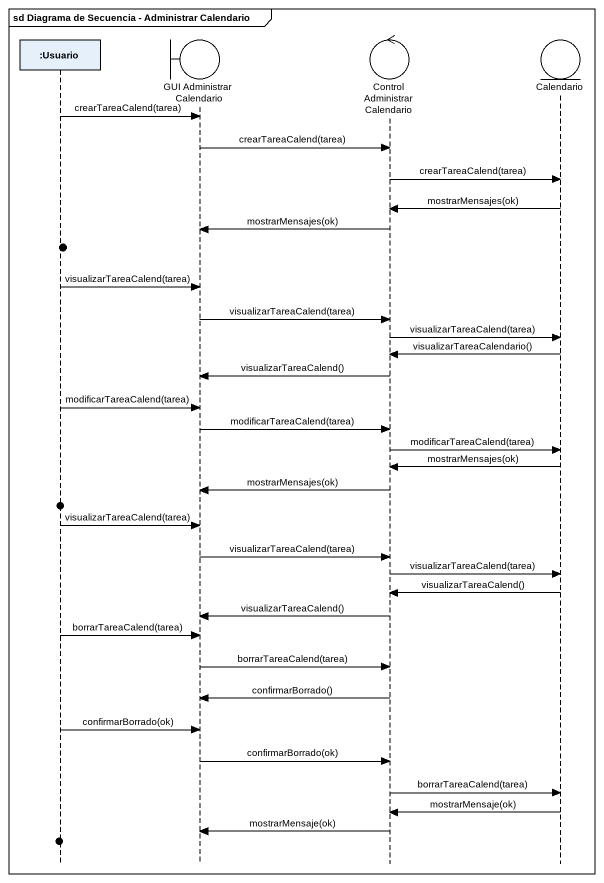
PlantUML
@startuml
mainframe sd Diagrama de Secuencia - Administrar Calendario
hide footbox
participant ":Usuario" as Usuario
boundary "GUI Administrar Calendario" as GUI_Administrar_Calendario
control "Control Administrar Calendario" as Control_Administrar
entity Calendario

Usuario -> GUI_Administrar_Calendario : crearTareaCalend(tarea)
GUI_Administrar_Calendario -> Control_Administrar : crearTareaCalend(tarea)
Control_Administrar -> Calendario : crearTareaCalend(tarea)
Calendario -> Control_Administrar : mostrarMensajes(ok)
Control_Administrar -> GUI_Administrar_Calendario : mostrarMensajes(ok)
Usuario -> GUI_Administrar_Calendario : visualizarTareaCalend(tarea)
GUI_Administrar_Calendario -> Control_Administrar : visualizarTareaCalend(tarea)
Control_Administrar -> Calendario : visualizarTareaCalend(tarea)
Calendario -> Control_Administrar : visualizarTareaCalendario()
Control_Administrar -> GUI_Administrar_Calendario : visualizarTareaCalend()
Usuario -> GUI_Administrar_Calendario : modificarTareaCalend(tarea)
GUI_Administrar_Calendario -> Control_Administrar : modificarTareaCalend(tarea)
Control_Administrar -> Calendario : modificarTareaCalend(tarea)
Calendario -> Control_Administrar : mostrarMensajes(ok)
Control_Administrar -> GUI_Administrar_Calendario : mostrarMensajes(ok)
Usuario -> GUI_Administrar_Calendario : visualizarTareaCalend(tarea)
GUI_Administrar_Calendario -> Control_Administrar : visualizarTareaCalend(tarea)
Control_Administrar -> Calendario : visualizarTareaCalend(tarea)
Calendario -> Control_Administrar : visualizarTareaCalend()
Control_Administrar -> GUI_Administrar_Calendario : visualizarTareaCalend()
Usuario -> GUI_Administrar_Calendario : borrarTareaCalend(tarea)
GUI_Administrar_Calendario -> Control_Administrar : borrarTareaCalend(tarea)
Control_Administrar -> GUI_Administrar_Calendario : confirmarBorrado()
Usuario -> GUI_Administrar_Calendario : confirmarBorrado(ok)
GUI_Administrar_Calendario -> Control_Administrar : confirmarBorrado(ok)
Control_Administrar -> Calendario : borrarTareaCalend(tarea)
Calendario -> Control_Administrar : mostrarMensaje(ok)
Control_Administrar -> GUI_Administrar_Calendario : mostrarMensaje(ok)
@enduml
